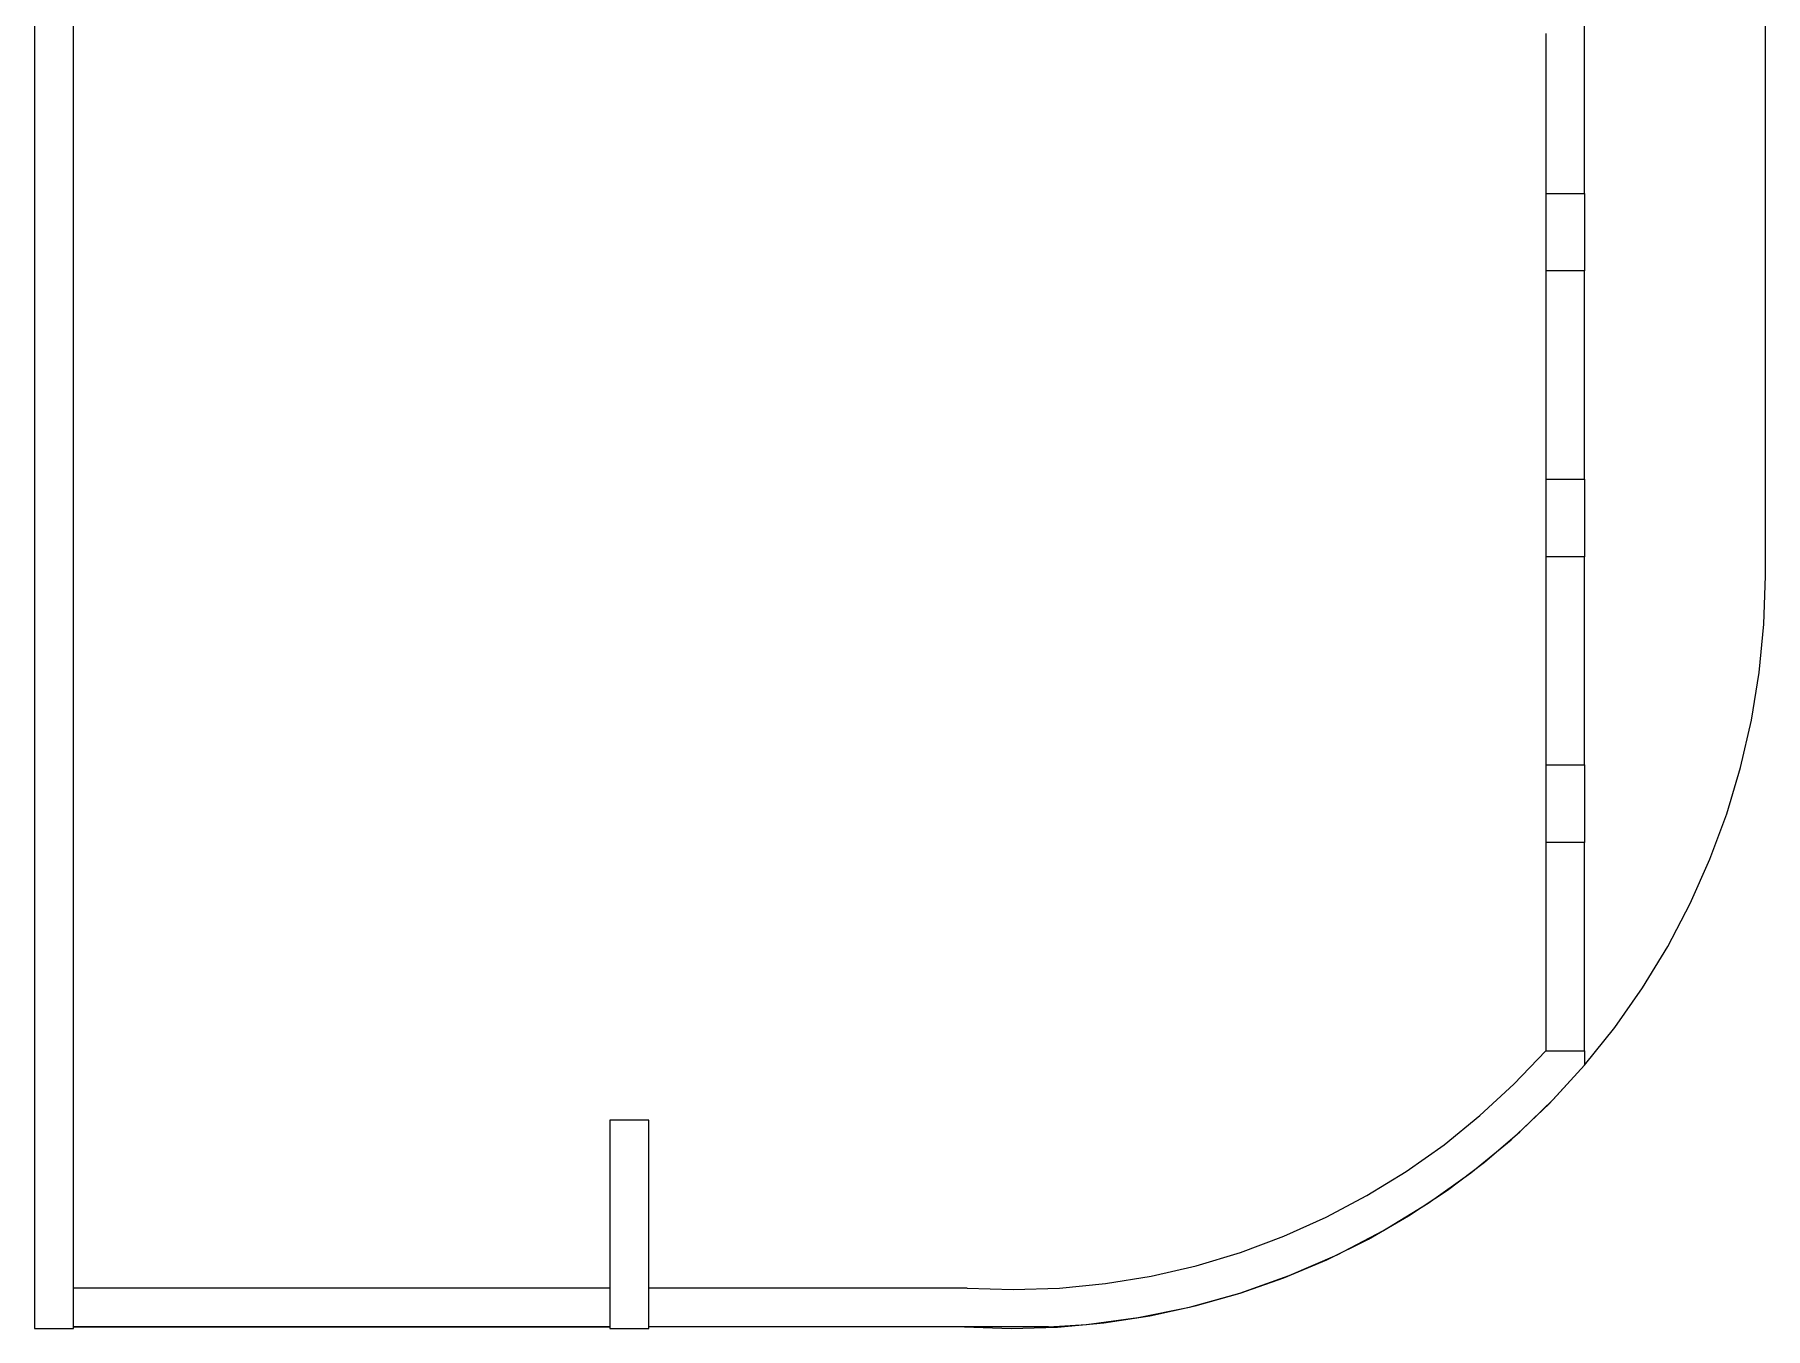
# Model space of a CAD drawing. Header units: metres. Extents: x -3.9 to 2.8, y -6.7 to 8.3.
# Drawn here: x -3.94 to 2.76, y -6.7 to -1.7 of the extents above; entities that cross this region are included whole.
import ezdxf

# ---------------------------------------------------------------- set-up
doc = ezdxf.new("R2010")
doc.units = ezdxf.units.M
doc.linetypes.add('DASHED', pattern=[19.05, 12.7, -6.35])
doc.layers.add('SectionCutEdges', color=7, linetype='Continuous')

msp = doc.modelspace()

# ---------------------------------------------------------------- linework, layer by layer
at = {"linetype": 'DASHED'}
for p, q in [((2.7649, -3.7904), (2.7649, 4.8092)), ((2.7589, -3.9777), (2.7649, -3.7904)), ((2.7408, -4.1643), (2.7589, -3.9777)), ((2.7108, -4.3493), (2.7408, -4.1643)), ((2.6689, -4.532), (2.7108, -4.3493)), ((2.6154, -4.7116), (2.6689, -4.532)), ((2.5504, -4.8874), (2.6154, -4.7116)), ((2.4743, -5.0587), (2.5504, -4.8874)), ((2.3872, -5.2247), (2.4743, -5.0587)), ((2.2897, -5.3847), (2.3872, -5.2247)), ((2.1821, -5.5382), (2.2897, -5.3847)), ((2.0649, -5.6844), (2.1821, -5.5382))]:
    msp.add_line(p, q, dxfattribs=at)
for p, q in [((-3.9351, -0.8718), (-3.9351, -6.6968)), ((1.9149, -1.6908), (1.9149, -5.6282)), ((2.0649, -2.3102), (2.0649, -2.6102)), ((2.0649, -2.3102), (2.0649, -2.6102)), ((2.0649, -3.4162), (2.0649, -3.7162)), ((2.0649, -3.4162), (2.0649, -3.7162)), ((2.0649, -4.5222), (2.0649, -4.8222)), ((2.0649, -4.5222), (2.0649, -4.8222)), ((1.7915, -5.7579), (1.9149, -5.6282)), ((1.9278, -5.8334), (2.0649, -5.6844)), ((1.9437, -5.8175), (2.0649, -5.6844)), ((2.0649, -5.6282), (2.0649, -5.6844)), ((2.0649, -5.6282), (2.0649, -5.6844)), ((1.66, -5.8794), (1.7915, -5.7579)), ((1.8145, -5.9428), (1.9437, -5.8175)), ((1.5209, -5.992), (1.66, -5.8794)), ((1.7808, -5.9725), (1.9278, -5.8334)), ((1.6777, -6.0599), (1.8145, -5.9428)), ((1.3749, -6.0955), (1.5209, -5.992)), ((1.6244, -6.1011), (1.7808, -5.9725)), ((1.2224, -6.1892), (1.3749, -6.0955)), ((1.5341, -6.1683), (1.6777, -6.0599)), ((1.4595, -6.2185), (1.6244, -6.1011)), ((1.0641, -6.2729), (1.2224, -6.1892)), ((1.2868, -6.3241), (1.4595, -6.2185)), ((1.3839, -6.2677), (1.5341, -6.1683)), ((0.9008, -6.3462), (1.0641, -6.2729)), ((1.228, -6.3576), (1.3839, -6.2677)), ((0.733, -6.4087), (0.9008, -6.3462)), ((1.0668, -6.4376), (1.228, -6.3576)), ((1.1072, -6.4176), (1.2868, -6.3241)), ((0.5616, -6.4603), (0.733, -6.4087)), ((0.9216, -6.4983), (1.1072, -6.4176)), ((0.3872, -6.5006), (0.5616, -6.4603)), ((0.7308, -6.566), (0.9216, -6.4983)), ((0.9009, -6.5076), (1.0668, -6.4376)), ((-1.7079, -6.547), (-3.7851, -6.5468)), ((-0.3254, -6.5471), (-1.5579, -6.547)), ((-0.3254, -6.5471), (-0.1465, -6.5529)), ((-0.1465, -6.5529), (0.0324, -6.547)), ((0.0324, -6.547), (0.2106, -6.5295)), ((0.2106, -6.5295), (0.3872, -6.5006)), ((0.5358, -6.6202), (0.7308, -6.566)), ((0.7311, -6.5672), (0.9009, -6.5076)), ((0.3375, -6.6608), (0.5358, -6.6202)), ((0.3819, -6.6543), (0.5578, -6.6161)), ((0.5578, -6.6161), (0.7311, -6.5672)), ((-3.7851, -6.6968), (-1.7079, -6.6968)), ((-1.7079, -6.6968), (-3.7851, -6.6968)), ((-0.01, -6.6968), (-1.5579, -6.6968)), ((-0.3351, -6.6968), (-1.5579, -6.6968)), ((-0.3351, -6.6968), (-0.1552, -6.7029)), ((-0.1552, -6.7029), (0.0247, -6.6978)), ((-0.0652, -6.7003), (-0.01, -6.6968)), ((-0.01, -6.6968), (0.1368, -6.6876)), ((0.0247, -6.6978), (0.204, -6.6816)), ((0.1368, -6.6876), (0.3375, -6.6608)), ((0.204, -6.6816), (0.3819, -6.6543))]:
    msp.add_line(p, q)
at = {"layer": 'SectionCutEdges'}
for p, q in [((2.0649, -2.3102), (2.0649, 4.8092)), ((-3.9351, -0.8718), (-3.9351, -6.6968)), ((-3.7851, -6.6968), (-3.7851, -0.8718)), ((1.9149, -1.6908), (1.9149, -2.3102)), ((1.9149, -2.3102), (2.0649, -2.3102)), ((1.9149, -2.6102), (1.9149, -3.4162)), ((2.0649, -2.6102), (1.9149, -2.6102)), ((2.0649, -3.4162), (2.0649, -2.6102)), ((1.9149, -3.4162), (2.0649, -3.4162)), ((1.9149, -3.7162), (1.9149, -4.5222)), ((2.0649, -3.7162), (1.9149, -3.7162)), ((2.0649, -4.5222), (2.0649, -3.7162)), ((1.9149, -4.5222), (2.0649, -4.5222)), ((1.9149, -4.8222), (1.9149, -5.6282)), ((2.0649, -4.8222), (1.9149, -4.8222)), ((2.0649, -5.6282), (2.0649, -4.8222)), ((1.9149, -5.6282), (2.0649, -5.6282)), ((-1.5579, -5.8969), (-1.7079, -5.8969)), ((-1.7079, -5.8969), (-1.7079, -6.6968)), ((-1.5579, -6.6968), (-1.5579, -5.8969)), ((-3.9351, -6.6968), (-3.9351, -6.7029)), ((-3.7851, -6.7029), (-3.7851, -6.6968)), ((-1.7079, -6.6968), (-1.7079, -6.7029)), ((-1.5579, -6.7029), (-1.5579, -6.6968)), ((-3.9351, -6.7029), (-3.7851, -6.7029)), ((-1.7079, -6.7029), (-1.5579, -6.7029))]:
    msp.add_line(p, q, dxfattribs=at)

doc.saveas('drawing.dxf')
